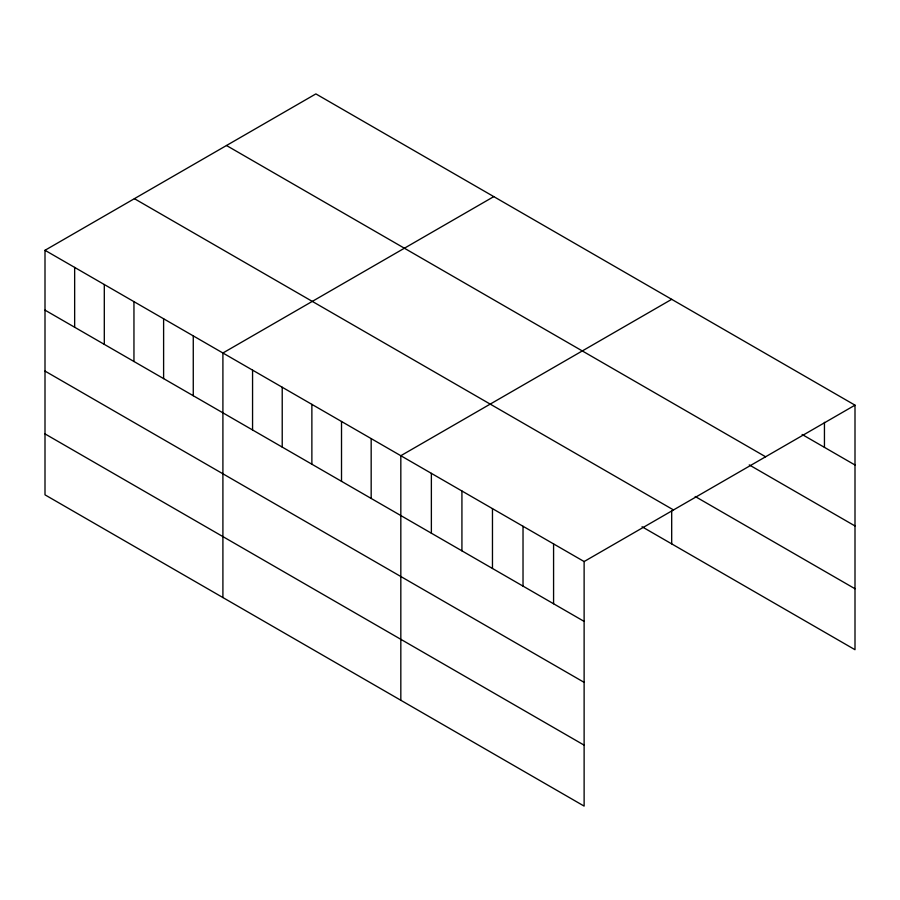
<?xml version="1.0" encoding="UTF-8"?>
<svg xmlns="http://www.w3.org/2000/svg" width="900" height="900" viewBox="0 0 900 900"><rect width="100%" height="100%" fill="white"/><g stroke="black" fill="none" stroke-linecap="round" stroke-linejoin="round"><path stroke-width="1.35" d="M45 250.29L584.123 561.544L584.123 806.096L45 494.843L45 250.29L315.877 93.904L855 405.157L855 649.71L642.049 526.759M493.785 196.616L222.907 353.002L222.907 597.555M671.692 299.329L400.826 455.715L400.826 700.268M584.123 561.544L855 405.157M802.125 434.475L855 465.007M226.485 145.507L765.607 456.772M749.25 464.906L855 525.96M695.194 496.496L855 588.758M134.392 198.675L673.515 509.94M45 310.129L584.123 621.394M45 371.081L584.123 682.346M45 433.89L584.123 745.144M824.445 422.314L824.445 447.368M671.692 510.637L671.692 543.881M553.579 543.915L553.579 603.754M523.024 526.275L523.024 586.114M492.469 508.635L492.469 568.485M461.925 490.995L461.925 550.845M431.37 473.355L431.37 533.205M371.171 438.604L371.171 498.442M341.516 421.481L341.516 481.331M311.873 404.359L311.873 464.209M282.218 387.248L282.218 447.086M252.562 370.125L252.562 429.964M193.264 335.88L193.264 395.73M163.609 318.769L163.609 378.608M133.954 301.646L133.954 361.496M104.299 284.524L104.299 344.374M74.655 267.412L74.655 327.251"/></g></svg>
